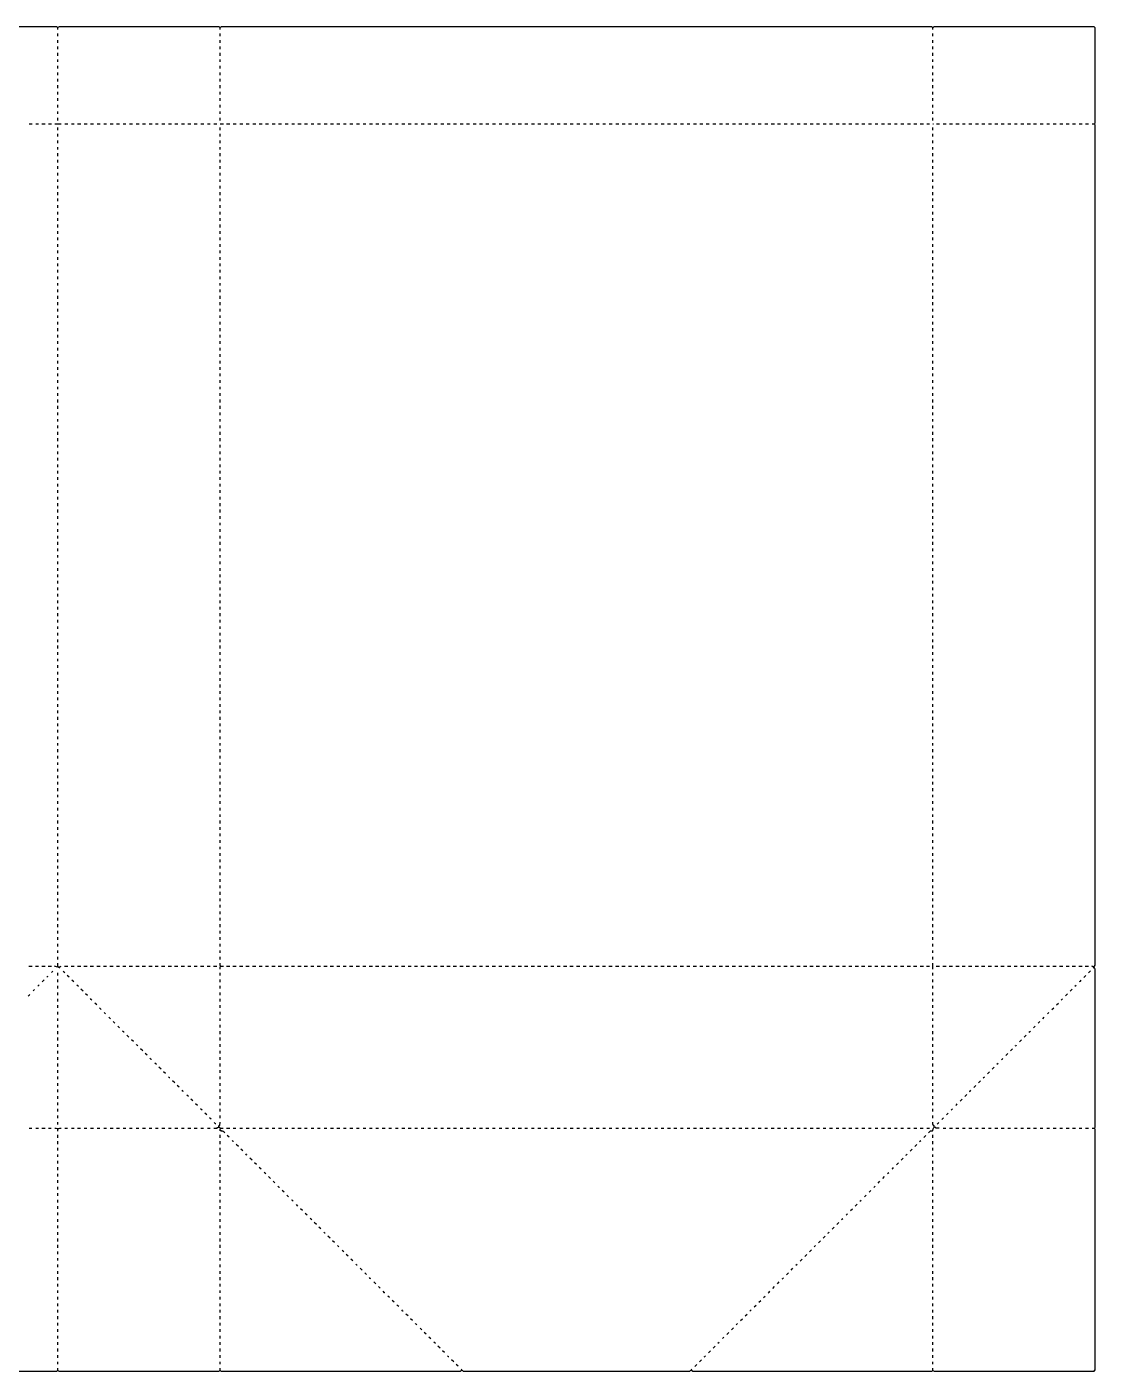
# Model space of a CAD drawing. Extents: x 898 to 8693, y 566 to 5467.
# Drawn here: x 4800 to 8693, y 566 to 5467 of the extents above; entities that cross this region are included whole.
import ezdxf

# ---------------------------------------------------------------- set-up
doc = ezdxf.new("R2010")
doc.units = 0
doc.layers.get('0').update_dxf_attribs({"linetype": 'CONTINUOUS'})

msp = doc.modelspace()

# ---------------------------------------------------------------- linework, layer by layer
at = {"color": 7, "linetype": 'CONTINUOUS'}
for points in [[(7222, 569), (7227, 566), (8098, 566, -0.120666), (8102, 568, -0.120666), (8106, 566), (8689, 566), (8692.3, 568.9), (8693, 570), (8693, 1448, -0.120666), (8691, 1452, -0.120666), (8693, 1456), (8693, 2032), (8690.8, 2035.9), (8690, 2037), (8690, 2039, -0.126966), (8693, 2046), (8693, 5109, -0.120666), (8691, 5113, -0.120666), (8693, 5117), (8693, 5464), (8689, 5467), (8106, 5467), (8103, 5465), (8101, 5465), (8098, 5467), (5508, 5467), (5506.9, 5466.2, -0.374448), (5500, 5467), (4917, 5467), (4915.9, 5466.2), (4912, 5465), (4909, 5467), (4327, 5467)], [(4917, 2038, -0.169723), (4925, 2042)], [(5504, 2032, -0.130252), (5506, 2042), (5505.8, 2042.9), (5504.4, 2046.1), (5504, 2053)], [(8690, 2039), (8684.9, 2040.8, 0.113888), (8681, 2042)], [(4873, 2002, -0.09902), (4878, 2006)], [(8636, 1986, 0.108348), (8642, 1991)], [(4805, 1934, -0.087559), (4811, 1939)], [(5037, 1919, -0.183481), (5032, 1924)], [(8569, 1919, 0.150937), (8574, 1923)], [(5087, 1869, -0.183481), (5082, 1874)], [(8519, 1869, 0.213245), (8524, 1874)], [(5204, 1752, -0.183481), (5199, 1757)], [(8402, 1752, 0.150937), (8407, 1756)], [(8352, 1702, 0.213245), (8357, 1707)], [(5371, 1585, -0.183481), (5366, 1590)], [(8235, 1585, 0.213245), (8240, 1590)], [(8185, 1535, 0.213245), (8190, 1540)], [(8118, 1468, 0.150937), (8123, 1472)], [(4902, 1452, -0.225288), (4911, 1450), (4915, 1450), (4916.1, 1450.8, -0.174795), (4925, 1452)], [(5521, 1435, 0.096257), (5510, 1442)], [(5603, 1353, -0.183481), (5598, 1358)], [(8003, 1353, 0.150937), (8008, 1357)], [(7953, 1303, 0.213245), (7958, 1308)], [(7886, 1236, 0.150937), (7891, 1240)], [(5770, 1186, -0.183481), (5765, 1191)], [(7836, 1186, 0.213245), (7841, 1191)], [(7786, 1136, 0.213245), (7791, 1141)], [(7719, 1069, 0.150937), (7724, 1073)], [(5937, 1019, -0.183481), (5932, 1024)], [(7669, 1019, 0.213245), (7674, 1024)], [(6054, 902, -0.183481), (6049, 907)], [(7552, 902, 0.150937), (7557, 906)], [(7502, 852, 0.213245), (7507, 857)], [(6221, 735, -0.183481), (6216, 740)], [(7385, 735, 0.150937), (7390, 739)], [(7335, 685, 0.213245), (7340, 690)], [(7268, 618, 0.150937), (7273, 622)], [(3442, 569, -0.085094), (3448, 566), (4319, 566, -0.120666), (4323, 568, -0.120666), (4327, 566), (4909, 566, -0.120666), (4913, 568, -0.120666), (4917, 566), (5500, 566, -0.120666), (5504, 568, -0.120666), (5508, 566), (6379, 566), (6382.9, 568.2), (6384, 569)], [(6383, 573), (6384, 572), (6384, 569, -0.085094), (6390, 566), (7216, 566, -0.079147), (7222, 569), (7222, 572), (7223, 573)]]:
    msp.add_lwpolyline(points, format="xyb", dxfattribs=at)
for points in [[(4913, 5457), (4913, 5465)], [(4913, 5433), (4913, 5443)], [(5504, 5457), (5504, 5465)], [(5504, 5433), (5504, 5443)], [(8102, 5457), (8102, 5465)], [(8102, 5433), (8102, 5443)], [(4913, 5409), (4913, 5419)], [(4913, 5386), (4913, 5396)], [(5504, 5409), (5504, 5419)], [(5504, 5386), (5504, 5396)], [(8102, 5409), (8102, 5419)], [(8102, 5386), (8102, 5396)], [(4913, 5362), (4913, 5372)], [(4913, 5339), (4913, 5348)], [(5504, 5362), (5504, 5372)], [(5504, 5339), (5504, 5348)], [(8102, 5362), (8102, 5372)], [(8102, 5339), (8102, 5348)], [(4913, 5315), (4913, 5325)], [(4913, 5291), (4913, 5301)], [(5504, 5315), (5504, 5325)], [(5504, 5291), (5504, 5301)], [(8102, 5315), (8102, 5325)], [(8102, 5291), (8102, 5301)], [(4913, 5268), (4913, 5277)], [(4913, 5244), (4913, 5254)], [(5504, 5268), (5504, 5277)], [(5504, 5244), (5504, 5254)], [(8102, 5268), (8102, 5277)], [(8102, 5244), (8102, 5254)], [(4913, 5220), (4913, 5230)], [(4913, 5197), (4913, 5207)], [(5504, 5220), (5504, 5230)], [(5504, 5197), (5504, 5207)], [(8102, 5220), (8102, 5230)], [(8102, 5197), (8102, 5207)], [(4913, 5173), (4913, 5183)], [(4913, 5150), (4913, 5159)], [(5504, 5173), (5504, 5183)], [(5504, 5150), (5504, 5159)], [(8102, 5173), (8102, 5183)], [(8102, 5150), (8102, 5159)], [(4808, 5113), (4819, 5113)], [(4832, 5113), (4842, 5113)], [(4855, 5113), (4866, 5113)], [(4879, 5113), (4890, 5113)], [(4902, 5113), (4925, 5113)], [(4913, 5126), (4913, 5136)], [(4913, 5091), (4913, 5100)], [(4938, 5113), (4949, 5113)], [(4962, 5113), (4972, 5113)], [(4985, 5113), (4996, 5113)], [(5009, 5113), (5020, 5113)], [(5032, 5113), (5043, 5113)], [(5056, 5113), (5067, 5113)], [(5080, 5113), (5090, 5113)], [(5103, 5113), (5114, 5113)], [(5127, 5113), (5138, 5113)], [(5151, 5113), (5161, 5113)], [(5174, 5113), (5185, 5113)], [(5198, 5113), (5209, 5113)], [(5221, 5113), (5232, 5113)], [(5245, 5113), (5256, 5113)], [(5269, 5113), (5279, 5113)], [(5292, 5113), (5303, 5113)], [(5316, 5113), (5327, 5113)], [(5339, 5113), (5350, 5113)], [(5363, 5113), (5374, 5113)], [(5387, 5113), (5398, 5113)], [(5410, 5113), (5421, 5113)], [(5434, 5113), (5445, 5113)], [(5458, 5113), (5468, 5113)], [(5481, 5113), (5492, 5113)], [(5504, 5126), (5504, 5136)], [(5504, 5113), (5516, 5113)], [(5504, 5091), (5504, 5100)], [(5528, 5113), (5539, 5113)], [(5552, 5113), (5563, 5113)], [(5576, 5113), (5587, 5113)], [(5599, 5113), (5610, 5113)], [(5623, 5113), (5634, 5113)], [(5647, 5113), (5657, 5113)], [(5670, 5113), (5681, 5113)], [(5694, 5113), (5705, 5113)], [(5717, 5113), (5728, 5113)], [(5741, 5113), (5752, 5113)], [(5765, 5113), (5775, 5113)], [(5788, 5113), (5799, 5113)], [(5812, 5113), (5823, 5113)], [(5836, 5113), (5846, 5113)], [(5859, 5113), (5870, 5113)], [(5883, 5113), (5894, 5113)], [(5906, 5113), (5917, 5113)], [(5930, 5113), (5941, 5113)], [(5954, 5113), (5964, 5113)], [(5977, 5113), (5988, 5113)], [(6001, 5113), (6012, 5113)], [(6025, 5113), (6035, 5113)], [(6048, 5113), (6059, 5113)], [(6072, 5113), (6083, 5113)], [(6095, 5113), (6106, 5113)], [(6119, 5113), (6130, 5113)], [(6143, 5113), (6153, 5113)], [(6166, 5113), (6177, 5113)], [(6190, 5113), (6201, 5113)], [(6214, 5113), (6224, 5113)], [(6237, 5113), (6248, 5113)], [(6261, 5113), (6272, 5113)], [(6284, 5113), (6295, 5113)], [(6308, 5113), (6319, 5113)], [(6332, 5113), (6342, 5113)], [(6355, 5113), (6366, 5113)], [(6379, 5113), (6390, 5113)], [(6402, 5113), (6413, 5113)], [(6426, 5113), (6437, 5113)], [(6450, 5113), (6461, 5113)], [(6473, 5113), (6484, 5113)], [(6497, 5113), (6508, 5113)], [(6521, 5113), (6531, 5113)], [(6544, 5113), (6555, 5113)], [(6568, 5113), (6579, 5113)], [(6591, 5113), (6602, 5113)], [(6615, 5113), (6626, 5113)], [(6639, 5113), (6650, 5113)], [(6662, 5113), (6673, 5113)], [(6686, 5113), (6697, 5113)], [(6710, 5113), (6720, 5113)], [(6733, 5113), (6744, 5113)], [(6757, 5113), (6768, 5113)], [(6780, 5113), (6791, 5113)], [(6804, 5113), (6815, 5113)], [(6828, 5113), (6838, 5113)], [(6851, 5113), (6862, 5113)], [(6875, 5113), (6886, 5113)], [(6899, 5113), (6909, 5113)], [(6922, 5113), (6933, 5113)], [(6946, 5113), (6957, 5113)], [(6969, 5113), (6980, 5113)], [(6993, 5113), (7004, 5113)], [(7017, 5113), (7027, 5113)], [(7040, 5113), (7051, 5113)], [(7064, 5113), (7075, 5113)], [(7088, 5113), (7098, 5113)], [(7111, 5113), (7122, 5113)], [(7135, 5113), (7146, 5113)], [(7158, 5113), (7169, 5113)], [(7182, 5113), (7193, 5113)], [(7206, 5113), (7216, 5113)], [(7229, 5113), (7240, 5113)], [(7253, 5113), (7264, 5113)], [(7276, 5113), (7287, 5113)], [(7300, 5113), (7311, 5113)], [(7324, 5113), (7335, 5113)], [(7347, 5113), (7358, 5113)], [(7371, 5113), (7382, 5113)], [(7395, 5113), (7405, 5113)], [(7418, 5113), (7429, 5113)], [(7442, 5113), (7453, 5113)], [(7465, 5113), (7476, 5113)], [(7489, 5113), (7500, 5113)], [(7513, 5113), (7524, 5113)], [(7536, 5113), (7547, 5113)], [(7560, 5113), (7571, 5113)], [(7584, 5113), (7594, 5113)], [(7607, 5113), (7618, 5113)], [(7631, 5113), (7642, 5113)], [(7654, 5113), (7665, 5113)], [(7678, 5113), (7689, 5113)], [(7702, 5113), (7713, 5113)], [(7725, 5113), (7736, 5113)], [(7749, 5113), (7760, 5113)], [(7773, 5113), (7783, 5113)], [(7796, 5113), (7807, 5113)], [(7820, 5113), (7831, 5113)], [(7843, 5113), (7854, 5113)], [(7867, 5113), (7878, 5113)], [(7891, 5113), (7901, 5113)], [(7914, 5113), (7925, 5113)], [(7938, 5113), (7949, 5113)], [(7962, 5113), (7972, 5113)], [(7985, 5113), (7996, 5113)], [(8009, 5113), (8020, 5113)], [(8032, 5113), (8043, 5113)], [(8056, 5113), (8067, 5113)], [(8080, 5113), (8090, 5113)], [(8102, 5126), (8102, 5136)], [(8102, 5113), (8104, 5113)], [(8102, 5091), (8102, 5100)], [(8115, 5113), (8126, 5113)], [(8139, 5113), (8150, 5113)], [(8162, 5113), (8173, 5113)], [(8186, 5113), (8197, 5113)], [(8210, 5113), (8220, 5113)], [(8233, 5113), (8244, 5113)], [(8257, 5113), (8268, 5113)], [(8280, 5113), (8291, 5113)], [(8304, 5113), (8315, 5113)], [(8328, 5113), (8338, 5113)], [(8351, 5113), (8362, 5113)], [(8375, 5113), (8386, 5113)], [(8399, 5113), (8409, 5113)], [(8422, 5113), (8433, 5113)], [(8446, 5113), (8457, 5113)], [(8469, 5113), (8480, 5113)], [(8493, 5113), (8504, 5113)], [(8517, 5113), (8527, 5113)], [(8540, 5113), (8551, 5113)], [(8564, 5113), (8575, 5113)], [(8588, 5113), (8598, 5113)], [(8611, 5113), (8622, 5113)], [(8635, 5113), (8646, 5113)], [(8658, 5113), (8669, 5113)], [(8682, 5113), (8691, 5113)], [(4913, 5067), (4913, 5077)], [(4913, 5043), (4913, 5053)], [(5504, 5067), (5504, 5077)], [(5504, 5043), (5504, 5053)], [(8102, 5067), (8102, 5077)], [(8102, 5043), (8102, 5053)], [(4913, 5020), (4913, 5029)], [(4913, 4996), (4913, 5006)], [(5504, 5020), (5504, 5029)], [(5504, 4996), (5504, 5006)], [(8102, 5020), (8102, 5029)], [(8102, 4996), (8102, 5006)], [(4913, 4972), (4913, 4982)], [(4913, 4949), (4913, 4959)], [(5504, 4972), (5504, 4982)], [(5504, 4949), (5504, 4959)], [(8102, 4972), (8102, 4982)], [(8102, 4949), (8102, 4959)], [(4913, 4925), (4913, 4935)], [(4913, 4902), (4913, 4911)], [(5504, 4925), (5504, 4935)], [(5504, 4902), (5504, 4911)], [(8102, 4925), (8102, 4935)], [(8102, 4902), (8102, 4911)], [(4913, 4878), (4913, 4888)], [(4913, 4854), (4913, 4864)], [(5504, 4878), (5504, 4888)], [(5504, 4854), (5504, 4864)], [(8102, 4878), (8102, 4888)], [(8102, 4854), (8102, 4864)], [(4913, 4831), (4913, 4841)], [(4913, 4807), (4913, 4817)], [(5504, 4831), (5504, 4841)], [(5504, 4807), (5504, 4817)], [(8102, 4831), (8102, 4841)], [(8102, 4807), (8102, 4817)], [(4913, 4783), (4913, 4793)], [(4913, 4760), (4913, 4770)], [(5504, 4783), (5504, 4793)], [(5504, 4760), (5504, 4770)], [(8102, 4783), (8102, 4793)], [(8102, 4760), (8102, 4770)], [(4913, 4736), (4913, 4746)], [(4913, 4713), (4913, 4722)], [(5504, 4736), (5504, 4746)], [(5504, 4713), (5504, 4722)], [(8102, 4736), (8102, 4746)], [(8102, 4713), (8102, 4722)], [(4913, 4689), (4913, 4699)], [(4913, 4665), (4913, 4675)], [(5504, 4689), (5504, 4699)], [(5504, 4665), (5504, 4675)], [(8102, 4689), (8102, 4699)], [(8102, 4665), (8102, 4675)], [(4913, 4642), (4913, 4652)], [(4913, 4618), (4913, 4628)], [(5504, 4642), (5504, 4652)], [(5504, 4618), (5504, 4628)], [(8102, 4642), (8102, 4652)], [(8102, 4618), (8102, 4628)], [(4913, 4594), (4913, 4604)], [(4913, 4571), (4913, 4581)], [(5504, 4594), (5504, 4604)], [(5504, 4571), (5504, 4581)], [(8102, 4594), (8102, 4604)], [(8102, 4571), (8102, 4581)], [(4913, 4547), (4913, 4557)], [(4913, 4524), (4913, 4533)], [(4913, 4500), (4913, 4510)], [(5504, 4547), (5504, 4557)], [(5504, 4524), (5504, 4533)], [(5504, 4500), (5504, 4510)], [(8102, 4547), (8102, 4557)], [(8102, 4524), (8102, 4533)], [(8102, 4500), (8102, 4510)], [(4913, 4476), (4913, 4486)], [(4913, 4453), (4913, 4463)], [(5504, 4476), (5504, 4486)], [(5504, 4453), (5504, 4463)], [(8102, 4476), (8102, 4486)], [(8102, 4453), (8102, 4463)], [(4913, 4429), (4913, 4439)], [(4913, 4406), (4913, 4415)], [(5504, 4429), (5504, 4439)], [(5504, 4406), (5504, 4415)], [(8102, 4429), (8102, 4439)], [(8102, 4406), (8102, 4415)], [(4913, 4382), (4913, 4392)], [(4913, 4358), (4913, 4368)], [(5504, 4382), (5504, 4392)], [(5504, 4358), (5504, 4368)], [(8102, 4382), (8102, 4392)], [(8102, 4358), (8102, 4368)], [(4913, 4335), (4913, 4344)], [(4913, 4311), (4913, 4321)], [(5504, 4335), (5504, 4344)], [(5504, 4311), (5504, 4321)], [(8102, 4335), (8102, 4344)], [(8102, 4311), (8102, 4321)], [(4913, 4287), (4913, 4297)], [(4913, 4264), (4913, 4274)], [(5504, 4287), (5504, 4297)], [(5504, 4264), (5504, 4274)], [(8102, 4287), (8102, 4297)], [(8102, 4264), (8102, 4274)], [(4913, 4240), (4913, 4250)], [(4913, 4217), (4913, 4226)], [(5504, 4240), (5504, 4250)], [(5504, 4217), (5504, 4226)], [(8102, 4240), (8102, 4250)], [(8102, 4217), (8102, 4226)], [(4913, 4193), (4913, 4203)], [(4913, 4169), (4913, 4179)], [(5504, 4193), (5504, 4203)], [(5504, 4169), (5504, 4179)], [(8102, 4193), (8102, 4203)], [(8102, 4169), (8102, 4179)], [(4913, 4146), (4913, 4155)], [(4913, 4122), (4913, 4132)], [(5504, 4146), (5504, 4155)], [(5504, 4122), (5504, 4132)], [(8102, 4146), (8102, 4155)], [(8102, 4122), (8102, 4132)], [(4913, 4098), (4913, 4108)], [(4913, 4075), (4913, 4085)], [(5504, 4098), (5504, 4108)], [(5504, 4075), (5504, 4085)], [(8102, 4098), (8102, 4108)], [(8102, 4075), (8102, 4085)], [(4913, 4051), (4913, 4061)], [(4913, 4028), (4913, 4037)], [(5504, 4051), (5504, 4061)], [(5504, 4028), (5504, 4037)], [(8102, 4051), (8102, 4061)], [(8102, 4028), (8102, 4037)], [(4913, 4004), (4913, 4014)], [(4913, 3980), (4913, 3990)], [(5504, 4004), (5504, 4014)], [(5504, 3980), (5504, 3990)], [(8102, 4004), (8102, 4014)], [(8102, 3980), (8102, 3990)], [(4913, 3957), (4913, 3967)], [(4913, 3933), (4913, 3943)], [(5504, 3957), (5504, 3967)], [(5504, 3933), (5504, 3943)], [(8102, 3957), (8102, 3967)], [(8102, 3933), (8102, 3943)], [(4913, 3909), (4913, 3919)], [(4913, 3886), (4913, 3896)], [(4913, 3862), (4913, 3872)], [(5504, 3909), (5504, 3919)], [(5504, 3886), (5504, 3896)], [(5504, 3862), (5504, 3872)], [(8102, 3909), (8102, 3919)], [(8102, 3886), (8102, 3896)], [(8102, 3862), (8102, 3872)], [(4913, 3839), (4913, 3848)], [(4913, 3815), (4913, 3825)], [(5504, 3839), (5504, 3848)], [(5504, 3815), (5504, 3825)], [(8102, 3839), (8102, 3848)], [(8102, 3815), (8102, 3825)], [(4913, 3791), (4913, 3801)], [(4913, 3768), (4913, 3778)], [(5504, 3791), (5504, 3801)], [(5504, 3768), (5504, 3778)], [(8102, 3791), (8102, 3801)], [(8102, 3768), (8102, 3778)], [(4913, 3744), (4913, 3754)], [(4913, 3720), (4913, 3730)], [(5504, 3744), (5504, 3754)], [(5504, 3720), (5504, 3730)], [(8102, 3744), (8102, 3754)], [(8102, 3720), (8102, 3730)], [(4913, 3697), (4913, 3707)], [(4913, 3673), (4913, 3683)], [(5504, 3697), (5504, 3707)], [(5504, 3673), (5504, 3683)], [(8102, 3697), (8102, 3707)], [(8102, 3673), (8102, 3683)], [(4913, 3650), (4913, 3659)], [(4913, 3626), (4913, 3636)], [(5504, 3650), (5504, 3659)], [(5504, 3626), (5504, 3636)], [(8102, 3650), (8102, 3659)], [(8102, 3626), (8102, 3636)], [(4913, 3602), (4913, 3612)], [(4913, 3579), (4913, 3589)], [(5504, 3602), (5504, 3612)], [(5504, 3579), (5504, 3589)], [(8102, 3602), (8102, 3612)], [(8102, 3579), (8102, 3589)], [(4913, 3555), (4913, 3565)], [(4913, 3532), (4913, 3541)], [(5504, 3555), (5504, 3565)], [(5504, 3532), (5504, 3541)], [(8102, 3555), (8102, 3565)], [(8102, 3532), (8102, 3541)], [(4913, 3508), (4913, 3518)], [(4913, 3484), (4913, 3494)], [(5504, 3508), (5504, 3518)], [(5504, 3484), (5504, 3494)], [(8102, 3508), (8102, 3518)], [(8102, 3484), (8102, 3494)], [(4913, 3461), (4913, 3470)], [(4913, 3437), (4913, 3447)], [(5504, 3461), (5504, 3470)], [(5504, 3437), (5504, 3447)], [(8102, 3461), (8102, 3470)], [(8102, 3437), (8102, 3447)], [(4913, 3413), (4913, 3423)], [(4913, 3390), (4913, 3400)], [(5504, 3413), (5504, 3423)], [(5504, 3390), (5504, 3400)], [(8102, 3413), (8102, 3423)], [(8102, 3390), (8102, 3400)], [(4913, 3366), (4913, 3376)], [(4913, 3343), (4913, 3352)], [(5504, 3366), (5504, 3376)], [(5504, 3343), (5504, 3352)], [(8102, 3366), (8102, 3376)], [(8102, 3343), (8102, 3352)], [(4913, 3319), (4913, 3329)], [(4913, 3295), (4913, 3305)], [(5504, 3319), (5504, 3329)], [(5504, 3295), (5504, 3305)], [(8102, 3319), (8102, 3329)], [(8102, 3295), (8102, 3305)], [(4913, 3272), (4913, 3281)], [(4913, 3248), (4913, 3258)], [(5504, 3272), (5504, 3281)], [(5504, 3248), (5504, 3258)], [(8102, 3272), (8102, 3281)], [(8102, 3248), (8102, 3258)], [(4913, 3224), (4913, 3234)], [(4913, 3201), (4913, 3211)], [(4913, 3177), (4913, 3187)], [(5504, 3224), (5504, 3234)], [(5504, 3201), (5504, 3211)], [(5504, 3177), (5504, 3187)], [(8102, 3224), (8102, 3234)], [(8102, 3201), (8102, 3211)], [(8102, 3177), (8102, 3187)], [(4913, 3154), (4913, 3163)], [(4913, 3130), (4913, 3140)], [(5504, 3154), (5504, 3163)], [(5504, 3130), (5504, 3140)], [(8102, 3154), (8102, 3163)], [(8102, 3130), (8102, 3140)], [(4913, 3106), (4913, 3116)], [(4913, 3083), (4913, 3093)], [(5504, 3106), (5504, 3116)], [(5504, 3083), (5504, 3093)], [(8102, 3106), (8102, 3116)], [(8102, 3083), (8102, 3093)], [(4913, 3059), (4913, 3069)], [(4913, 3035), (4913, 3045)], [(5504, 3059), (5504, 3069)], [(5504, 3035), (5504, 3045)], [(8102, 3059), (8102, 3069)], [(8102, 3035), (8102, 3045)], [(4913, 3012), (4913, 3022)], [(4913, 2988), (4913, 2998)], [(5504, 3012), (5504, 3022)], [(5504, 2988), (5504, 2998)], [(8102, 3012), (8102, 3022)], [(8102, 2988), (8102, 2998)], [(4913, 2965), (4913, 2974)], [(4913, 2941), (4913, 2951)], [(5504, 2965), (5504, 2974)], [(5504, 2941), (5504, 2951)], [(8102, 2965), (8102, 2974)], [(8102, 2941), (8102, 2951)], [(4913, 2917), (4913, 2927)], [(4913, 2894), (4913, 2904)], [(5504, 2917), (5504, 2927)], [(5504, 2894), (5504, 2904)], [(8102, 2917), (8102, 2927)], [(8102, 2894), (8102, 2904)], [(4913, 2870), (4913, 2880)], [(4913, 2847), (4913, 2856)], [(5504, 2870), (5504, 2880)], [(5504, 2847), (5504, 2856)], [(8102, 2870), (8102, 2880)], [(8102, 2847), (8102, 2856)], [(4913, 2823), (4913, 2833)], [(4913, 2799), (4913, 2809)], [(5504, 2823), (5504, 2833)], [(5504, 2799), (5504, 2809)], [(8102, 2823), (8102, 2833)], [(8102, 2799), (8102, 2809)], [(4913, 2776), (4913, 2785)], [(4913, 2752), (4913, 2762)], [(5504, 2776), (5504, 2785)], [(5504, 2752), (5504, 2762)], [(8102, 2776), (8102, 2785)], [(8102, 2752), (8102, 2762)], [(4913, 2728), (4913, 2738)], [(4913, 2705), (4913, 2715)], [(5504, 2728), (5504, 2738)], [(5504, 2705), (5504, 2715)], [(8102, 2728), (8102, 2738)], [(8102, 2705), (8102, 2715)], [(4913, 2681), (4913, 2691)], [(4913, 2658), (4913, 2667)], [(5504, 2681), (5504, 2691)], [(5504, 2658), (5504, 2667)], [(8102, 2681), (8102, 2691)], [(8102, 2658), (8102, 2667)], [(4913, 2634), (4913, 2644)], [(4913, 2610), (4913, 2620)], [(5504, 2634), (5504, 2644)], [(5504, 2610), (5504, 2620)], [(8102, 2634), (8102, 2644)], [(8102, 2610), (8102, 2620)], [(4913, 2587), (4913, 2596)], [(4913, 2563), (4913, 2573)], [(4913, 2539), (4913, 2549)], [(5504, 2587), (5504, 2596)], [(5504, 2563), (5504, 2573)], [(5504, 2539), (5504, 2549)], [(8102, 2587), (8102, 2596)], [(8102, 2563), (8102, 2573)], [(8102, 2539), (8102, 2549)], [(4913, 2516), (4913, 2526)], [(4913, 2492), (4913, 2502)], [(5504, 2516), (5504, 2526)], [(5504, 2492), (5504, 2502)], [(8102, 2516), (8102, 2526)], [(8102, 2492), (8102, 2502)], [(4913, 2469), (4913, 2478)], [(4913, 2445), (4913, 2455)], [(5504, 2469), (5504, 2478)], [(5504, 2445), (5504, 2455)], [(8102, 2469), (8102, 2478)], [(8102, 2445), (8102, 2455)], [(4913, 2421), (4913, 2431)], [(4913, 2398), (4913, 2408)], [(5504, 2421), (5504, 2431)], [(5504, 2398), (5504, 2408)], [(8102, 2421), (8102, 2431)], [(8102, 2398), (8102, 2408)], [(4913, 2374), (4913, 2384)], [(4913, 2350), (4913, 2360)], [(5504, 2374), (5504, 2384)], [(5504, 2350), (5504, 2360)], [(8102, 2374), (8102, 2384)], [(8102, 2350), (8102, 2360)], [(4913, 2327), (4913, 2337)], [(4913, 2303), (4913, 2313)], [(5504, 2327), (5504, 2337)], [(5504, 2303), (5504, 2313)], [(8102, 2327), (8102, 2337)], [(8102, 2303), (8102, 2313)], [(4913, 2280), (4913, 2289)], [(4913, 2256), (4913, 2266)], [(5504, 2280), (5504, 2289)], [(5504, 2256), (5504, 2266)], [(8102, 2280), (8102, 2289)], [(8102, 2256), (8102, 2266)], [(4913, 2232), (4913, 2242)], [(4913, 2209), (4913, 2219)], [(5504, 2232), (5504, 2242)], [(5504, 2209), (5504, 2219)], [(8102, 2232), (8102, 2242)], [(8102, 2209), (8102, 2219)], [(4913, 2185), (4913, 2195)], [(4913, 2161), (4913, 2171)], [(5504, 2185), (5504, 2195)], [(5504, 2161), (5504, 2171)], [(8102, 2185), (8102, 2195)], [(8102, 2161), (8102, 2171)], [(4913, 2138), (4913, 2148)], [(4913, 2114), (4913, 2124)], [(5504, 2138), (5504, 2148)], [(5504, 2114), (5504, 2124)], [(8102, 2138), (8102, 2148)], [(8102, 2114), (8102, 2124)], [(4913, 2091), (4913, 2100)], [(4913, 2067), (4913, 2077)], [(5504, 2091), (5504, 2100)], [(5504, 2067), (5504, 2077)], [(8102, 2091), (8102, 2100)], [(8102, 2067), (8102, 2077)], [(4807, 2042), (4819, 2042)], [(4831, 2042), (4842, 2042)], [(4854, 2042), (4866, 2042)], [(4878, 2042), (4890, 2042)], [(4890, 2019), (4895, 2024)], [(4920, 2036), (4919, 2036), (4917, 2038), (4916, 2039), (4913, 2039), (4908.1, 2039.4), (4901, 2042)], [(4913, 2039), (4913, 2053)], [(4913, 2008), (4913, 2018)], [(4938, 2018), (4932, 2023)], [(4937, 2042), (4949, 2042)], [(4961, 2042), (4972, 2042)], [(4984, 2042), (4996, 2042)], [(5008, 2042), (5020, 2042)], [(5031, 2042), (5043, 2042)], [(5055, 2042), (5067, 2042)], [(5079, 2042), (5090, 2042)], [(5102, 2042), (5114, 2042)], [(5126, 2042), (5138, 2042)], [(5150, 2042), (5161, 2042)], [(5173, 2042), (5185, 2042)], [(5197, 2042), (5209, 2042)], [(5220, 2042), (5232, 2042)], [(5244, 2042), (5256, 2042)], [(5268, 2042), (5279, 2042)], [(5291, 2042), (5303, 2042)], [(5315, 2042), (5327, 2042)], [(5338, 2042), (5350, 2042)], [(5362, 2042), (5374, 2042)], [(5386, 2042), (5398, 2042)], [(5409, 2042), (5421, 2042)], [(5433, 2042), (5445, 2042)], [(5457, 2042), (5468, 2042)], [(5480, 2042), (5492, 2042)], [(5504, 2008), (5504, 2018)], [(5506, 2042), (5516, 2042)], [(5527, 2042), (5539, 2042)], [(5551, 2042), (5563, 2042)], [(5575, 2042), (5587, 2042)], [(5598, 2042), (5610, 2042)], [(5622, 2042), (5634, 2042)], [(5646, 2042), (5657, 2042)], [(5669, 2042), (5681, 2042)], [(5693, 2042), (5705, 2042)], [(5716, 2042), (5728, 2042)], [(5740, 2042), (5752, 2042)], [(5764, 2042), (5775, 2042)], [(5787, 2042), (5799, 2042)], [(5811, 2042), (5823, 2042)], [(5835, 2042), (5846, 2042)], [(5858, 2042), (5870, 2042)], [(5882, 2042), (5894, 2042)], [(5905, 2042), (5917, 2042)], [(5929, 2042), (5941, 2042)], [(5953, 2042), (5964, 2042)], [(5976, 2042), (5988, 2042)], [(6000, 2042), (6012, 2042)], [(6024, 2042), (6035, 2042)], [(6047, 2042), (6059, 2042)], [(6071, 2042), (6083, 2042)], [(6094, 2042), (6106, 2042)], [(6118, 2042), (6130, 2042)], [(6142, 2042), (6153, 2042)], [(6165, 2042), (6177, 2042)], [(6189, 2042), (6201, 2042)], [(6213, 2042), (6224, 2042)], [(6236, 2042), (6248, 2042)], [(6260, 2042), (6272, 2042)], [(6283, 2042), (6295, 2042)], [(6307, 2042), (6319, 2042)], [(6331, 2042), (6342, 2042)], [(6354, 2042), (6366, 2042)], [(6378, 2042), (6390, 2042)], [(6401, 2042), (6413, 2042)], [(6425, 2042), (6437, 2042)], [(6449, 2042), (6461, 2042)], [(6472, 2042), (6484, 2042)], [(6496, 2042), (6508, 2042)], [(6520, 2042), (6531, 2042)], [(6543, 2042), (6555, 2042)], [(6567, 2042), (6579, 2042)], [(6590, 2042), (6602, 2042)], [(6614, 2042), (6626, 2042)], [(6638, 2042), (6650, 2042)], [(6661, 2042), (6673, 2042)], [(6685, 2042), (6697, 2042)], [(6709, 2042), (6720, 2042)], [(6732, 2042), (6744, 2042)], [(6756, 2042), (6768, 2042)], [(6779, 2042), (6791, 2042)], [(6803, 2042), (6815, 2042)], [(6827, 2042), (6838, 2042)], [(6850, 2042), (6862, 2042)], [(6874, 2042), (6886, 2042)], [(6898, 2042), (6909, 2042)], [(6921, 2042), (6933, 2042)], [(6945, 2042), (6957, 2042)], [(6968, 2042), (6980, 2042)], [(6992, 2042), (7004, 2042)], [(7016, 2042), (7027, 2042)], [(7039, 2042), (7051, 2042)], [(7063, 2042), (7075, 2042)], [(7087, 2042), (7098, 2042)], [(7110, 2042), (7122, 2042)], [(7134, 2042), (7146, 2042)], [(7157, 2042), (7169, 2042)], [(7181, 2042), (7193, 2042)], [(7205, 2042), (7216, 2042)], [(7228, 2042), (7240, 2042)], [(7252, 2042), (7264, 2042)], [(7275, 2042), (7287, 2042)], [(7299, 2042), (7311, 2042)], [(7323, 2042), (7335, 2042)], [(7346, 2042), (7358, 2042)], [(7370, 2042), (7382, 2042)], [(7394, 2042), (7405, 2042)], [(7417, 2042), (7429, 2042)], [(7441, 2042), (7453, 2042)], [(7464, 2042), (7476, 2042)], [(7488, 2042), (7500, 2042)], [(7512, 2042), (7524, 2042)], [(7535, 2042), (7547, 2042)], [(7559, 2042), (7571, 2042)], [(7583, 2042), (7594, 2042)], [(7606, 2042), (7618, 2042)], [(7630, 2042), (7642, 2042)], [(7653, 2042), (7665, 2042)], [(7677, 2042), (7689, 2042)], [(7701, 2042), (7713, 2042)], [(7724, 2042), (7736, 2042)], [(7748, 2042), (7760, 2042)], [(7772, 2042), (7783, 2042)], [(7795, 2042), (7807, 2042)], [(7819, 2042), (7831, 2042)], [(7842, 2042), (7854, 2042)], [(7866, 2042), (7878, 2042)], [(7890, 2042), (7901, 2042)], [(7913, 2042), (7925, 2042)], [(7937, 2042), (7949, 2042)], [(7961, 2042), (7972, 2042)], [(7984, 2042), (7996, 2042)], [(8008, 2042), (8020, 2042)], [(8031, 2042), (8043, 2042)], [(8055, 2042), (8067, 2042)], [(8079, 2042), (8090, 2042)], [(8102, 2032), (8102, 2053)], [(8102, 2008), (8102, 2018)], [(8114, 2042), (8126, 2042)], [(8138, 2042), (8150, 2042)], [(8161, 2042), (8173, 2042)], [(8185, 2042), (8197, 2042)], [(8209, 2042), (8220, 2042)], [(8232, 2042), (8244, 2042)], [(8256, 2042), (8268, 2042)], [(8279, 2042), (8291, 2042)], [(8303, 2042), (8315, 2042)], [(8327, 2042), (8338, 2042)], [(8350, 2042), (8362, 2042)], [(8374, 2042), (8386, 2042)], [(8398, 2042), (8409, 2042)], [(8421, 2042), (8433, 2042)], [(8445, 2042), (8457, 2042)], [(8468, 2042), (8480, 2042)], [(8492, 2042), (8504, 2042)], [(8516, 2042), (8527, 2042)], [(8539, 2042), (8551, 2042)], [(8563, 2042), (8575, 2042)], [(8587, 2042), (8598, 2042)], [(8610, 2042), (8622, 2042)], [(8634, 2042), (8646, 2042)], [(8657, 2042), (8669, 2042)], [(8669, 2018), (8676, 2025)], [(8686, 2036), (8690, 2037)], [(4840, 1969), (4845, 1974)], [(4856, 1985), (4863, 1992)], [(4913, 1984), (4913, 1994)], [(4913, 1961), (4913, 1971)], [(4954, 2002), (4947, 2008)], [(4971, 1985), (4964, 1991)], [(4988, 1968), (4982, 1973)], [(5504, 1984), (5504, 1994)], [(5504, 1961), (5504, 1971)], [(8102, 1984), (8102, 1994)], [(8102, 1961), (8102, 1971)], [(8619, 1969), (8624, 1973)], [(8652, 2001), (8659, 2008)], [(4823, 1952), (4828, 1957)], [(4913, 1937), (4913, 1947)], [(4913, 1913), (4913, 1923)], [(5005, 1951), (4997, 1958)], [(5021, 1935), (5014, 1941)], [(5504, 1937), (5504, 1947)], [(5504, 1913), (5504, 1923)], [(8102, 1937), (8102, 1947)], [(8102, 1913), (8102, 1923)], [(8585, 1934), (8592, 1941)], [(8602, 1951), (8609, 1958)], [(4913, 1890), (4913, 1900)], [(4913, 1866), (4913, 1876)], [(5055, 1901), (5047, 1908)], [(5071, 1885), (5064, 1891)], [(5504, 1890), (5504, 1900)], [(5504, 1866), (5504, 1876)], [(8102, 1890), (8102, 1900)], [(8102, 1866), (8102, 1876)], [(8535, 1884), (8542, 1891)], [(8552, 1901), (8559, 1908)], [(4913, 1843), (4913, 1852)], [(4913, 1819), (4913, 1829)], [(5105, 1851), (5099, 1856)], [(5121, 1835), (5114, 1841)], [(5138, 1818), (5131, 1824)], [(5504, 1843), (5504, 1852)], [(5504, 1819), (5504, 1829)], [(8102, 1843), (8102, 1852)], [(8102, 1819), (8102, 1829)], [(8468, 1817), (8475, 1824)], [(8485, 1834), (8492, 1841)], [(8502, 1851), (8507, 1856)], [(4913, 1795), (4913, 1805)], [(4913, 1772), (4913, 1782)], [(5154, 1802), (5153, 1802), (5149, 1806)], [(5172, 1784), (5164, 1791)], [(5188, 1768), (5181, 1774)], [(5504, 1795), (5504, 1805)], [(5504, 1772), (5504, 1782)], [(8102, 1795), (8102, 1805)], [(8102, 1772), (8102, 1782)], [(8418, 1767), (8425, 1774)], [(8435, 1784), (8442, 1791)], [(8452, 1802), (8457, 1806)], [(4913, 1748), (4913, 1758)], [(4913, 1724), (4913, 1734)], [(5222, 1734), (5214, 1741)], [(5238, 1718), (5231, 1724)], [(5504, 1748), (5504, 1758)], [(5504, 1724), (5504, 1734)], [(8102, 1748), (8102, 1758)], [(8102, 1724), (8102, 1734)], [(8368, 1717), (8375, 1724)], [(8385, 1734), (8392, 1741)], [(4913, 1701), (4913, 1711)], [(4913, 1677), (4913, 1687)], [(5254, 1702), (5253, 1702), (5248, 1707)], [(5272, 1684), (5266, 1689)], [(5289, 1667), (5281, 1674)], [(5504, 1701), (5504, 1711)], [(5504, 1677), (5504, 1687)], [(8102, 1701), (8102, 1711)], [(8102, 1677), (8102, 1687)], [(8318, 1667), (8325, 1674)], [(8335, 1685), (8340, 1689)], [(4913, 1654), (4913, 1663)], [(4913, 1630), (4913, 1640)], [(5305, 1651), (5298, 1657)], [(5321, 1635), (5320, 1635), (5316, 1639)], [(5339, 1617), (5331, 1624)], [(5504, 1654), (5504, 1663)], [(5504, 1630), (5504, 1640)], [(8102, 1654), (8102, 1663)], [(8102, 1630), (8102, 1640)], [(8268, 1617), (8275, 1624)], [(8285, 1635), (8290, 1639)], [(8301, 1650), (8308, 1657)], [(4913, 1606), (4913, 1616)], [(4913, 1583), (4913, 1593)], [(4913, 1559), (4913, 1569)], [(5355, 1601), (5348, 1607)], [(5389, 1567), (5383, 1572)], [(5504, 1606), (5504, 1616)], [(5504, 1583), (5504, 1593)], [(5504, 1559), (5504, 1569)], [(8102, 1606), (8102, 1616)], [(8102, 1583), (8102, 1593)], [(8102, 1559), (8102, 1569)], [(8218, 1567), (8225, 1574)], [(8251, 1600), (8258, 1607)], [(4913, 1536), (4913, 1545)], [(4913, 1512), (4913, 1522)], [(5405, 1551), (5398, 1557)], [(5422, 1534), (5415, 1540)], [(5439, 1517), (5433, 1522)], [(5504, 1536), (5504, 1545)], [(5504, 1512), (5504, 1522)], [(8102, 1536), (8102, 1545)], [(8102, 1512), (8102, 1522)], [(8168, 1518), (8173, 1522)], [(8201, 1550), (8208, 1557)], [(4913, 1488), (4913, 1498)], [(4913, 1465), (4913, 1474)], [(5456, 1500), (5448, 1507)], [(5472, 1484), (5465, 1490)], [(5488, 1468), (5487, 1468), (5483, 1472)], [(5504, 1488), (5504, 1498)], [(8102, 1488), (8102, 1498)], [(8105, 1462), (8102, 1465), (8102, 1474)], [(8134, 1483), (8141, 1490)], [(8151, 1500), (8158, 1507)], [(4808, 1452), (4818, 1452)], [(4832, 1452), (4842, 1452)], [(4855, 1452), (4866, 1452)], [(4879, 1452), (4889, 1452)], [(4913, 1441), (4913, 1450)], [(4913, 1417), (4913, 1427)], [(4938, 1452), (4948, 1452)], [(4962, 1452), (4972, 1452)], [(4985, 1452), (4995, 1452)], [(5009, 1452), (5019, 1452)], [(5032, 1452), (5043, 1452)], [(5056, 1452), (5066, 1452)], [(5080, 1452), (5090, 1452)], [(5103, 1452), (5114, 1452)], [(5127, 1452), (5137, 1452)], [(5151, 1452), (5161, 1452)], [(5174, 1452), (5184, 1452)], [(5198, 1452), (5208, 1452)], [(5221, 1452), (5232, 1452)], [(5245, 1452), (5255, 1452)], [(5269, 1452), (5279, 1452)], [(5292, 1452), (5303, 1452)], [(5316, 1452), (5326, 1452)], [(5339, 1452), (5350, 1452)], [(5363, 1452), (5373, 1452)], [(5387, 1452), (5397, 1452)], [(5410, 1452), (5421, 1452)], [(5434, 1452), (5444, 1452)], [(5458, 1452), (5468, 1452)], [(5508, 1442), (5504, 1442), (5504, 1447), (5505, 1450), (5500, 1455), (5500, 1456)], [(5504, 1417), (5504, 1427)], [(5505, 1450), (5505.9, 1450.2), (5509.1, 1451.6), (5515, 1452)], [(5528, 1452), (5539, 1452)], [(5537, 1419), (5530, 1425)], [(5552, 1452), (5562, 1452)], [(5576, 1452), (5586, 1452)], [(5599, 1452), (5610, 1452)], [(5623, 1452), (5633, 1452)], [(5647, 1452), (5657, 1452)], [(5670, 1452), (5681, 1452)], [(5694, 1452), (5704, 1452)], [(5717, 1452), (5728, 1452)], [(5741, 1452), (5751, 1452)], [(5765, 1452), (5775, 1452)], [(5788, 1452), (5799, 1452)], [(5812, 1452), (5822, 1452)], [(5836, 1452), (5846, 1452)], [(5859, 1452), (5869, 1452)], [(5883, 1452), (5893, 1452)], [(5906, 1452), (5917, 1452)], [(5930, 1452), (5940, 1452)], [(5954, 1452), (5964, 1452)], [(5977, 1452), (5988, 1452)], [(6001, 1452), (6011, 1452)], [(6025, 1452), (6035, 1452)], [(6048, 1452), (6058, 1452)], [(6072, 1452), (6082, 1452)], [(6095, 1452), (6106, 1452)], [(6119, 1452), (6129, 1452)], [(6143, 1452), (6153, 1452)], [(6166, 1452), (6177, 1452)], [(6190, 1452), (6200, 1452)], [(6214, 1452), (6224, 1452)], [(6237, 1452), (6247, 1452)], [(6261, 1452), (6271, 1452)], [(6284, 1452), (6295, 1452)], [(6308, 1452), (6318, 1452)], [(6332, 1452), (6342, 1452)], [(6355, 1452), (6366, 1452)], [(6379, 1452), (6389, 1452)], [(6402, 1452), (6413, 1452)], [(6426, 1452), (6436, 1452)], [(6450, 1452), (6460, 1452)], [(6473, 1452), (6484, 1452)], [(6497, 1452), (6507, 1452)], [(6521, 1452), (6531, 1452)], [(6544, 1452), (6555, 1452)], [(6568, 1452), (6578, 1452)], [(6591, 1452), (6602, 1452)], [(6615, 1452), (6625, 1452)], [(6639, 1452), (6649, 1452)], [(6662, 1452), (6673, 1452)], [(6686, 1452), (6696, 1452)], [(6710, 1452), (6720, 1452)], [(6733, 1452), (6744, 1452)], [(6757, 1452), (6767, 1452)], [(6780, 1452), (6791, 1452)], [(6804, 1452), (6814, 1452)], [(6828, 1452), (6838, 1452)], [(6851, 1452), (6862, 1452)], [(6875, 1452), (6885, 1452)], [(6899, 1452), (6909, 1452)], [(6922, 1452), (6932, 1452)], [(6946, 1452), (6956, 1452)], [(6969, 1452), (6980, 1452)], [(6993, 1452), (7003, 1452)], [(7017, 1452), (7027, 1452)], [(7040, 1452), (7051, 1452)], [(7064, 1452), (7074, 1452)], [(7088, 1452), (7098, 1452)], [(7111, 1452), (7121, 1452)], [(7135, 1452), (7145, 1452)], [(7158, 1452), (7169, 1452)], [(7182, 1452), (7192, 1452)], [(7206, 1452), (7216, 1452)], [(7229, 1452), (7240, 1452)], [(7253, 1452), (7263, 1452)], [(7276, 1452), (7287, 1452)], [(7300, 1452), (7310, 1452)], [(7324, 1452), (7334, 1452)], [(7347, 1452), (7358, 1452)], [(7371, 1452), (7381, 1452)], [(7395, 1452), (7405, 1452)], [(7418, 1452), (7429, 1452)], [(7442, 1452), (7452, 1452)], [(7465, 1452), (7476, 1452)], [(7489, 1452), (7499, 1452)], [(7513, 1452), (7523, 1452)], [(7536, 1452), (7547, 1452)], [(7560, 1452), (7570, 1452)], [(7584, 1452), (7594, 1452)], [(7607, 1452), (7618, 1452)], [(7631, 1452), (7641, 1452)], [(7654, 1452), (7665, 1452)], [(7678, 1452), (7688, 1452)], [(7702, 1452), (7712, 1452)], [(7725, 1452), (7736, 1452)], [(7749, 1452), (7759, 1452)], [(7773, 1452), (7783, 1452)], [(7796, 1452), (7806, 1452)], [(7820, 1452), (7830, 1452)], [(7843, 1452), (7854, 1452)], [(7867, 1452), (7877, 1452)], [(7891, 1452), (7901, 1452)], [(7914, 1452), (7925, 1452)], [(7938, 1452), (7948, 1452)], [(7962, 1452), (7972, 1452)], [(7985, 1452), (7995, 1452)], [(8009, 1452), (8019, 1452)], [(8032, 1452), (8043, 1452)], [(8056, 1452), (8066, 1452)], [(8069, 1418), (8076, 1425)], [(8080, 1452), (8090, 1452)], [(8086, 1435), (8093.1, 1441.6), (8097, 1442)], [(8099, 1442), (8101, 1442), (8102, 1443), (8102.4, 1449.9), (8105, 1454), (8106, 1456), (8106, 1460), (8105, 1462)], [(8102, 1417), (8102, 1427)], [(8110, 1454), (8108, 1456), (8106, 1456)], [(8125, 1452), (8115, 1451.5), (8112, 1453)], [(8139, 1452), (8149, 1452)], [(8162, 1452), (8173, 1452)], [(8186, 1452), (8196, 1452)], [(8210, 1452), (8220, 1452)], [(8233, 1452), (8244, 1452)], [(8257, 1452), (8267, 1452)], [(8280, 1452), (8291, 1452)], [(8304, 1452), (8314, 1452)], [(8328, 1452), (8338, 1452)], [(8351, 1452), (8362, 1452)], [(8375, 1452), (8385, 1452)], [(8399, 1452), (8409, 1452)], [(8422, 1452), (8432, 1452)], [(8446, 1452), (8456, 1452)], [(8469, 1452), (8480, 1452)], [(8493, 1452), (8503, 1452)], [(8517, 1452), (8527, 1452)], [(8540, 1452), (8551, 1452)], [(8564, 1452), (8574, 1452)], [(8588, 1452), (8598, 1452)], [(8611, 1452), (8621, 1452)], [(8635, 1452), (8645, 1452)], [(8658, 1452), (8669, 1452)], [(8682, 1452), (8691, 1452)], [(4913, 1394), (4913, 1404)], [(4913, 1370), (4913, 1380)], [(5504, 1394), (5504, 1404)], [(5504, 1370), (5504, 1380)], [(5553, 1403), (5552, 1403), (5548, 1407)], [(5571, 1385), (5563, 1392)], [(5587, 1369), (5580, 1375)], [(8019, 1368), (8026, 1375)], [(8036, 1385), (8043, 1392)], [(8053, 1403), (8058, 1407)], [(8102, 1394), (8102, 1404)], [(8102, 1370), (8102, 1380)], [(4913, 1347), (4913, 1356)], [(4913, 1323), (4913, 1333)], [(5504, 1347), (5504, 1356)], [(5504, 1323), (5504, 1333)], [(5621, 1335), (5613, 1342)], [(5637, 1319), (5630, 1325)], [(7969, 1318), (7976, 1325)], [(7986, 1335), (7993, 1342)], [(8102, 1347), (8102, 1356)], [(8102, 1323), (8102, 1333)], [(4913, 1299), (4913, 1309)], [(4913, 1276), (4913, 1285)], [(5504, 1299), (5504, 1309)], [(5504, 1276), (5504, 1285)], [(5654, 1302), (5647, 1308)], [(5671, 1285), (5665, 1290)], [(5688, 1268), (5680, 1275)], [(7919, 1268), (7926, 1275)], [(7936, 1286), (7941, 1290)], [(8102, 1299), (8102, 1309)], [(8102, 1276), (8102, 1285)], [(4913, 1252), (4913, 1262)], [(4913, 1228), (4913, 1238)], [(5504, 1252), (5504, 1262)], [(5504, 1228), (5504, 1238)], [(5704, 1252), (5697, 1258)], [(5720, 1236), (5719, 1236), (5715, 1240)], [(7902, 1251), (7909, 1258)], [(8102, 1252), (8102, 1262)], [(8102, 1228), (8102, 1238)], [(4913, 1205), (4913, 1215)], [(4913, 1181), (4913, 1191)], [(5504, 1205), (5504, 1215)], [(5504, 1181), (5504, 1191)], [(5738, 1218), (5730, 1225)], [(5754, 1202), (5747, 1208)], [(7852, 1201), (7859, 1208)], [(7869, 1218), (7876, 1225)], [(8102, 1205), (8102, 1215)], [(8102, 1181), (8102, 1191)], [(4913, 1158), (4913, 1167)], [(4913, 1134), (4913, 1144)], [(5504, 1158), (5504, 1167)], [(5504, 1134), (5504, 1144)], [(5788, 1168), (5782, 1173)], [(5804, 1152), (5797, 1158)], [(5821, 1135), (5814, 1141)], [(7802, 1151), (7809, 1158)], [(7819, 1168), (7826, 1175)], [(8102, 1158), (8102, 1167)], [(8102, 1134), (8102, 1144)], [(4913, 1110), (4913, 1120)], [(4913, 1087), (4913, 1097)], [(5504, 1110), (5504, 1120)], [(5504, 1087), (5504, 1097)], [(5838, 1118), (5832, 1123)], [(5855, 1101), (5847, 1108)], [(5871, 1085), (5864, 1091)], [(7735, 1084), (7742, 1091)], [(7752, 1101), (7759, 1108)], [(7769, 1119), (7774, 1123)], [(8102, 1110), (8102, 1120)], [(8102, 1087), (8102, 1097)], [(4913, 1063), (4913, 1073)], [(4913, 1039), (4913, 1049)], [(5504, 1063), (5504, 1073)], [(5504, 1039), (5504, 1049)], [(5887, 1069), (5886, 1069), (5882, 1073)], [(5905, 1051), (5897, 1058)], [(5921, 1035), (5914, 1041)], [(7685, 1034), (7692, 1041)], [(7702, 1051), (7709, 1058)], [(8102, 1063), (8102, 1073)], [(8102, 1039), (8102, 1049)], [(4913, 1016), (4913, 1026)], [(4913, 992), (4913, 1002)], [(5504, 1016), (5504, 1026)], [(5504, 992), (5504, 1002)], [(5955, 1001), (5949, 1006)], [(5971, 985), (5964, 991)], [(7635, 984), (7642, 991)], [(7652, 1001), (7659, 1008)], [(8102, 1016), (8102, 1026)], [(8102, 992), (8102, 1002)], [(4913, 969), (4913, 978)], [(4913, 945), (4913, 955)], [(5504, 969), (5504, 978)], [(5504, 945), (5504, 955)], [(5988, 968), (5981, 974)], [(6004, 952), (6003, 952), (5999, 956)], [(6022, 934), (6014, 941)], [(7585, 934), (7592, 941)], [(7602, 952), (7607, 956)], [(7618, 967), (7625, 974)], [(8102, 969), (8102, 978)], [(8102, 945), (8102, 955)], [(4913, 921), (4913, 931)], [(4913, 898), (4913, 908)], [(4913, 874), (4913, 884)], [(5504, 921), (5504, 931)], [(5504, 898), (5504, 908)], [(5504, 874), (5504, 884)], [(6038, 918), (6031, 924)], [(6072, 884), (6064, 891)], [(7535, 884), (7542, 891)], [(7568, 917), (7575, 924)], [(8102, 921), (8102, 931)], [(8102, 898), (8102, 908)], [(8102, 874), (8102, 884)], [(4913, 851), (4913, 860)], [(4913, 827), (4913, 837)], [(5504, 851), (5504, 860)], [(5504, 827), (5504, 837)], [(6088, 868), (6081, 874)], [(6104, 852), (6103, 852), (6098, 857)], [(6122, 834), (6116, 839)], [(7485, 835), (7490, 839)], [(7518, 867), (7525, 874)], [(8102, 851), (8102, 860)], [(8102, 827), (8102, 837)], [(4913, 803), (4913, 813)], [(4913, 780), (4913, 789)], [(5504, 803), (5504, 813)], [(5504, 780), (5504, 789)], [(6139, 817), (6131, 824)], [(6155, 801), (6148, 807)], [(6171, 785), (6170, 785), (6166, 789)], [(7435, 785), (7440, 789)], [(7451, 800), (7458, 807)], [(7468, 817), (7475, 824)], [(8102, 803), (8102, 813)], [(8102, 780), (8102, 789)], [(4913, 756), (4913, 766)], [(4913, 732), (4913, 742)], [(5504, 756), (5504, 766)], [(5504, 732), (5504, 742)], [(6189, 767), (6181, 774)], [(6205, 751), (6198, 757)], [(7401, 750), (7408, 757)], [(7418, 767), (7425, 774)], [(8102, 756), (8102, 766)], [(8102, 732), (8102, 742)], [(4913, 709), (4913, 719)], [(4913, 685), (4913, 695)], [(5504, 709), (5504, 719)], [(5504, 685), (5504, 695)], [(6239, 717), (6233, 722)], [(6255, 701), (6248, 707)], [(6272, 684), (6265, 690)], [(7351, 700), (7358, 707)], [(7368, 717), (7375, 724)], [(8102, 709), (8102, 719)], [(8102, 685), (8102, 695)], [(4913, 662), (4913, 671)], [(4913, 638), (4913, 648)], [(5504, 662), (5504, 671)], [(5504, 638), (5504, 648)], [(6289, 667), (6283, 672)], [(6306, 650), (6298, 657)], [(6322, 634), (6315, 640)], [(7284, 633), (7291, 640)], [(7301, 650), (7308, 657)], [(7318, 668), (7323, 672)], [(8102, 662), (8102, 671)], [(8102, 638), (8102, 648)], [(4913, 614), (4913, 624)], [(4913, 591), (4913, 600)], [(5504, 614), (5504, 624)], [(5504, 591), (5504, 600)], [(6338, 618), (6337, 618), (6333, 622)], [(6356, 600), (6348, 607)], [(6372, 584), (6365, 590)], [(7234, 583), (7241, 590)], [(7251, 600), (7258, 607)], [(8102, 614), (8102, 624)], [(8102, 591), (8102, 600)], [(4913, 568), (4913, 577)], [(5504, 568), (5504, 577)], [(8102, 568), (8102, 577)]]:
    msp.add_lwpolyline(points, dxfattribs=at)
at = {"color": 19, "linetype": 'CONTINUOUS'}
for points in [[(5494, 1453), (5496, 1454), (5499, 1456), (5500, 1456), (5500, 1460, 0.618034), (5502, 1462), (5503, 1463), (5504, 1474)], [(5481, 1452), (5493, 1452), (5494, 1453, -1.117265), (5496, 1454)]]:
    msp.add_lwpolyline(points, format="xyb", dxfattribs=at)
at = {"color": 157, "linetype": 'CONTINUOUS'}
msp.add_lwpolyline([(5500, 1460, -0.618034), (5502, 1462)], format="xyb", dxfattribs=at)
at = {"color": 253, "linetype": 'CONTINUOUS'}
for points in [[(5508, 1442), (5510, 1442)], [(8097, 1442), (8099, 1442)]]:
    msp.add_lwpolyline(points, dxfattribs=at)
at = {"color": 250, "linetype": 'CONTINUOUS'}
msp.add_lwpolyline([(8106, 1460, -1.117265), (8105, 1462)], format="xyb", dxfattribs=at)
at = {"color": 251, "linetype": 'CONTINUOUS'}
msp.add_lwpolyline([(8112, 1453, 1.117265), (8110, 1454), (8112, 1453)], format="xyb", dxfattribs=at)

doc.saveas('drawing.dxf')
